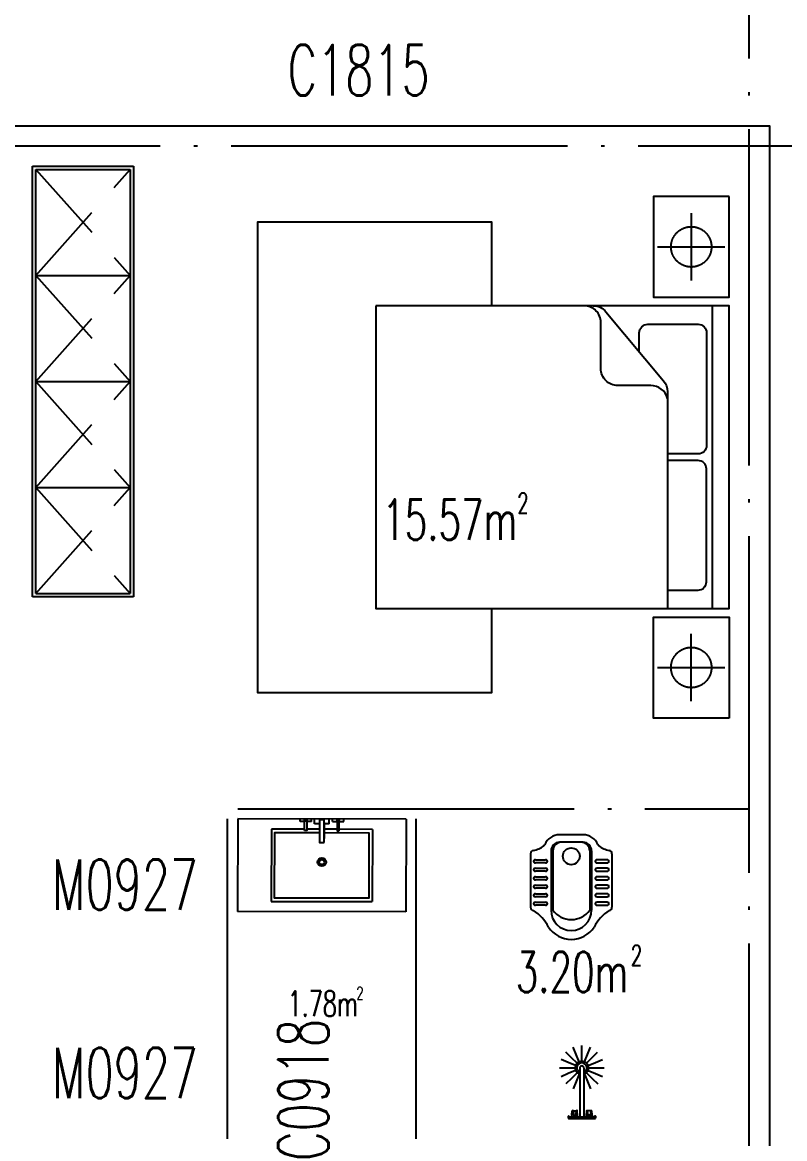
# Model space of a CAD drawing. Extents: x 68243 to 108563, y 14962 to 43474.
# Drawn here: x 93334 to 97864, y 30205 to 36839 of the extents above; entities that cross this region are included whole.
import ezdxf
from ezdxf.enums import TextEntityAlignment as Align

# ---------------------------------------------------------------- set-up
doc = ezdxf.new("R2010")
doc.units = 0
doc.header["$LTSCALE"] = 1000
doc.header["$MEASUREMENT"] = 0
doc.linetypes.add('DASH', pattern=[0.35, 0.25, -0.1])
doc.linetypes.add('DOTE', pattern=[2.42, 2, -0.2, 0.02, -0.2])
for name, color, linetype in [('A-DOTE', 1, 'Continuous'), ('A-WINDOW-TEXT', 7, 'Continuous'), ('A-房间名称', 7, 'Continuous'), ('A-立面看线', 7, 'Continuous')]:
    doc.layers.add(name, color=color, linetype=linetype)
doc.styles.add('_TCH_WINDOW', font='SIMPLEX', dxfattribs={"height": 3.5, "bigfont": 'GBCBIG'})

# ---------------------------------------------------------------- blocks, each defined once
blk = doc.blocks.new('*U16')
at = {"color": 0, "linetype": 'DASH', "ltscale": 333}
for p, q in [((-1250, -425.1), (-1250, -24.9)), ((1250, -425.1), (1250, -24.9)), ((-1450.1, -225), (-1049.9, -225)), ((1450.1, -225), (1049.9, -225))]:
    blk.add_line(p, q, dxfattribs=at)
at = {"color": 0}
blk.add_line((-900, -100), (900, -100), dxfattribs=at)
for points in [[(-900, -2100), (900, -2100), (900, 0), (-900, 0)], [(1550, 0), (1550, -450), (950, -450), (950, 0)], [(-1550, 0), (-1550, -450), (-950, -450), (-950, 0)]]:
    blk.add_lwpolyline(points, close=True, dxfattribs=at)
for points in [[(-627.1, -534), (-739.9, -534, -0.414214), (-789.9, -484), (-789.9, -184, -0.414214), (-739.9, -134), (-69.9, -134, -0.414214), (-19.9, -184), (-19.9, -366)], [(789.9, -366), (789.9, -185, 0.414214), (739.9, -135), (69.8, -135, 0.414214), (19.8, -185), (19.8, -366)], [(-900, -808.7, -0.222259), (-864.1, -732), (-453.8, -389.2, -0.175773), (-389.7, -366), (900, -366)], [(-349.7, -366, 0.337868), (-426, -466), (-426, -662, -0.414214), (-526, -762), (-800, -762, 0.414214), (-900, -862)]]:
    blk.add_lwpolyline(points, format="xyb", dxfattribs=at)
blk.add_lwpolyline([(900, -1412.6), (1400.4, -1412.6), (1400.4, -2800), (-1399.6, -2800), (-1399.6, -1412.6), (-900, -1412.6)], dxfattribs=at)
at = {"color": 0, "linetype": 'DASH', "ltscale": 333}
for centre in [(-1250, -225), (1250, -225)]:
    blk.add_circle(centre, 120, dxfattribs=at)
blk = doc.blocks.new('*U58')
at = {"color": 0}
for p, q in [((2560, 0), (0, 0)), ((0, 0), (0, -600)), ((2560, -600), (2560, 0)), ((0, -600), (2560, -600))]:
    blk.add_line(p, q, dxfattribs=at)
at = {"color": 0, "linetype": 'Continuous'}
for p, q in [((2540, -20), (20, -20)), ((20, -20), (20, -580)), ((650, -20), (650, -580)), ((1280, -20), (1280, -580)), ((1910, -20), (1910, -580)), ((2540, -20), (2540, -580)), ((20, -580), (2540, -580))]:
    blk.add_line(p, q, dxfattribs=at)
at = {"color": 0, "linetype": 'DASH', "ltscale": 2}
for p, q in [((650, -20), (20, -580)), ((20, -20), (650, -580)), ((650, -20), (1280, -580)), ((1280, -20), (650, -580)), ((1910, -20), (1280, -580)), ((1280, -20), (1910, -580)), ((1910, -20), (2540, -580)), ((2540, -20), (1910, -580))]:
    blk.add_line(p, q, dxfattribs=at)
at = {"color": 0, "linetype": 'DASH', "ltscale": 90}
blk.add_line((2540, -20), (2540, -580), dxfattribs=at)
blk = doc.blocks.new('*U67')
at = {"color": 0, "linetype": 'Continuous'}
for p, q in [((500, 0), (-500, 0)), ((-500, 0), (-500, -550)), ((500, 0), (500, -550)), ((500, -550), (-500, -550))]:
    blk.add_line(p, q, dxfattribs=at)
at = {"color": 0}
for p, q in [((-300, -60.8), (-300, -490)), ((-102.3, -60.8), (-300, -60.8)), ((-129.6, -14.5), (-129.6, 0)), ((-102.3, -14.5), (-129.6, -14.5)), ((-62.6, -14.5), (-90, -14.5)), ((-14.2, -60.8), (-90, -60.8)), ((-62.6, -14.5), (-62.6, 0)), ((-44.6, -29.1), (-44.6, 0)), ((-14.2, -29.1), (-44.6, -29.1)), ((13.8, -21.3), (13.8, -116.4)), ((44.1, -29.1), (13.8, -29.1)), ((90, -60.8), (13.8, -60.8)), ((44.1, -29.1), (44.1, 0)), ((62.6, -14.5), (62.6, 0)), ((62.6, -14.5), (90, -14.5)), ((102.3, -14.5), (129.6, -14.5)), ((300, -60.8), (102.3, -60.8)), ((129.6, -14.5), (129.6, 0)), ((300, -60.8), (300, -490)), ((-300, -490), (300, -490))]:
    blk.add_line(p, q, dxfattribs=at)
for points in [[(-102.3, -68.9), (-102.3, 0), (-90, 0), (-90, -68.9)], [(13.8, -139.5), (13.8, -4.6), (-14.2, -4.6), (-14.2, -139.5)], [(102.3, -68.9), (102.3, 0), (90, 0), (90, -68.9)]]:
    blk.add_lwpolyline(points, close=True, dxfattribs=at)
at = {"color": 0, "linetype": 'Continuous'}
blk.add_lwpolyline([(13.8, -80.8), (280, -80.8), (280, -470), (-280, -470), (-280, -80.8), (-14.2, -80.8)], dxfattribs=at)
at = {"color": 0}
for centre in [(-96.1, -6.2), (96.1, -6.2)]:
    blk.add_circle(centre, 6.17, dxfattribs=at)
at = {"color": 0, "linetype": 'Continuous'}
for radius in [25, 15]:
    blk.add_circle((0, -255.8), radius, dxfattribs=at)
blk = doc.blocks.new('*U56')
at = {"color": 0}
for p, q in [((-59.7, -21.3), (-57.9, -45.3)), ((-57.9, -45.3), (-56.1, -45.5)), ((-56.1, -12.8), (-56.1, -7.2)), ((-51.9, -45.5), (-33.5, -45.5)), ((-31.7, -12.8), (-31.7, -7.2)), ((-11.1, -300), (-11.1, -7.2)), ((12.9, -299.9), (12.9, -7.1)), ((31.7, -12.8), (31.7, -7.2)), ((51.9, -45.5), (33.5, -45.5)), ((56.1, -12.8), (56.1, -7.2)), ((57.9, -45.3), (56.1, -45.5)), ((59.7, -21.3), (57.9, -45.3))]:
    blk.add_line(p, q, dxfattribs=at)
at = {"color": 0, "linetype": 'DASH', "ltscale": 60}
for p, q in [((-32.7, -219.6), (-50.6, -176.8)), ((34, -219.4), (51.6, -176.5)), ((-79.7, -266.9), (-122.6, -249.2)), ((-60.9, -238.6), (-93.8, -205.8)), ((-27.5, -271.8), (-60.9, -238.6)), ((-14.5, -263.1), (-32.7, -219.6)), ((16.1, -263), (34, -219.4)), ((29.1, -271.6), (62.3, -238.2)), ((62.3, -238.2), (95, -205.3)), ((81.2, -266.4), (124.1, -248.5)), ((-86.2, -300.2), (-132.6, -300.4)), ((-39.1, -300.1), (-86.2, -300.2)), ((-36.1, -284.8), (-79.7, -266.9)), ((-36, -315.4), (-79.5, -333.5)), ((-27.3, -328.3), (-60.5, -361.7)), ((29.3, -328.2), (62.6, -361.4)), ((37.8, -284.5), (81.2, -266.4)), ((37.9, -315.2), (81.4, -333.1)), ((40.9, -299.8), (88, -299.7)), ((88, -299.7), (134.4, -299.6)), ((-79.5, -333.5), (-122.3, -351.4)), ((-60.5, -361.7), (-93.2, -394.6)), ((-32.2, -380.5), (-49.8, -423.5)), ((-14.3, -337), (-32.2, -380.5)), ((1, -340), (1.1, -387)), ((1.1, -387), (1.3, -433.5)), ((16.3, -336.9), (34.4, -380.3)), ((34.4, -380.3), (52.3, -423.2)), ((62.6, -361.4), (95.6, -394.1)), ((81.4, -333.1), (124.4, -350.7))]:
    blk.add_line(p, q, dxfattribs=at)
at = {"color": 0}
blk.add_lwpolyline([(-79.5, 0), (-79.5, -5, 2.688214), (-74.5, -7.2), (74.5, -7.2, 2.688214), (79.5, -5), (79.5, 0)], format="xyb", close=True, dxfattribs=at)
for points in [[(-60.8, -20.4), (-61.4, -12.8), (-26.4, -12.8), (-29.4, -47.8), (-33.3, -47.8)], [(-52.1, -47.8), (-55.9, -47.8)], [(60.8, -20.4), (61.4, -12.8), (26.4, -12.8), (29.4, -47.8), (33.3, -47.8)], [(52.1, -47.8), (55.9, -47.8)]]:
    blk.add_lwpolyline(points, dxfattribs=at)
for points in [[(-60.8, -20.4, -0.246515), (-57.5, -26.6), (-55.9, -47.8)], [(-52.1, -47.8), (-50, -26.6, -1), (-34.9, -26.6), (-33.3, -47.8)], [(52.1, -47.8), (50, -26.6, 1), (34.9, -26.6), (33.3, -47.8)], [(60.8, -20.4, 0.246515), (57.5, -26.6), (55.9, -47.8)]]:
    blk.add_lwpolyline(points, format="xyb", dxfattribs=at)
for radius, start, end in [(40, 107.62669, 72.71149), (30, 113.74727, 66.59091), (12, 180.16909, 0.16909)]:
    blk.add_arc((0.9, -300), radius, start, end, dxfattribs=at)
blk = doc.blocks.new('*U54')
at = {"color": 0}
for p, q in [((70, 0), (-70, 0)), ((70, -44.8), (-70, -44.8)), ((-241.6, -113.2), (-241.6, -430.8)), ((-120.4, -95.3), (-120.4, -448.7)), ((120.4, -95.3), (120.4, -448.7)), ((241.6, -113.2), (241.6, -430.8))]:
    blk.add_line(p, q, dxfattribs=at)
at = {"color": 0, "ltscale": 200}
for p, q in [((-109.7, -95.3), (-109.7, -448.7)), ((109.7, -95.3), (109.7, -448.7)), ((-212.4, -149.1), (-152.9, -149.1)), ((-152.9, -166.1), (-212.4, -166.1)), ((212.4, -149.1), (152.9, -149.1)), ((152.9, -166.1), (212.4, -166.1)), ((-212.4, -199.6), (-152.9, -199.6)), ((-152.9, -216.6), (-212.4, -216.6)), ((-212.4, -250.1), (-152.9, -250.1)), ((212.4, -199.6), (152.9, -199.6)), ((152.9, -216.6), (212.4, -216.6)), ((212.4, -250.1), (152.9, -250.1)), ((-152.9, -267.1), (-212.4, -267.1)), ((-212.4, -300.6), (-152.9, -300.6)), ((-152.9, -317.6), (-212.4, -317.6)), ((152.9, -267.1), (212.4, -267.1)), ((212.4, -300.6), (152.9, -300.6)), ((152.9, -317.6), (212.4, -317.6)), ((-212.4, -351.1), (-152.9, -351.1)), ((-152.9, -368.1), (-212.4, -368.1)), ((212.4, -351.1), (152.9, -351.1)), ((152.9, -368.1), (212.4, -368.1)), ((-212.4, -401.6), (-152.9, -401.6)), ((-152.9, -418.6), (-212.4, -418.6)), ((212.4, -401.6), (152.9, -401.6)), ((152.9, -418.6), (212.4, -418.6))]:
    blk.add_line(p, q, dxfattribs=at)
blk.add_circle((0, -127.9), 50, dxfattribs=at)
at = {"color": 0}
for centre, radius, start, end in [((-70, -95.3), 95.3, 90, 156.93132), ((70, -95.3), 95.3, 23.06868, 90), ((-249.4, 43.3), 138.8, 280.13702, 308.10813), ((-176.2, -50), 20.2, 308.10813, 336.93132), ((-70, -95.3), 50.5, 90, 180), ((70, -95.3), 50.5, 0, 90), ((176.2, -50), 20.2, 203.06868, 231.89187), ((249.4, 43.3), 138.8, 231.89187, 259.86298), ((-221.4, -113.2), 20.2, 100.13702, 180), ((221.4, -113.2), 20.2, 0, 79.86298), ((-221.4, -430.8), 20.2, 180, 259.86298), ((-354.5, -656), 242.8, 26.10254, 57.75274), ((0, -448.7), 120.4, 180, 0), ((354.5, -656), 242.8, 122.24726, 153.89746), ((221.4, -430.8), 20.2, 280.13702, 0), ((2.9, -451.6), 170.1, 214.99276, 269.02535), ((-2.9, -451.6), 170.1, 270.97465, 325.00724)]:
    blk.add_arc(centre, radius, start, end, dxfattribs=at)
at = {"color": 0, "ltscale": 200}
for centre, radius, start, end in [((-59.2, -95.3), 50.5, 90, 180), ((59.2, -95.3), 50.5, 0, 90), ((-214.9, -157.6), 8.86, 73.73922, 286.26078), ((-150.5, -157.6), 8.86, 253.73922, 106.26078), ((150.5, -157.6), 8.86, 73.73922, 286.26078), ((214.9, -157.6), 8.86, 253.73922, 106.26078), ((-214.9, -208.1), 8.86, 73.73922, 286.26078), ((-214.9, -258.6), 8.86, 73.73922, 286.26078), ((-150.5, -208.1), 8.86, 253.73922, 106.26078), ((-150.5, -258.6), 8.86, 253.73922, 106.26078), ((150.5, -208.1), 8.86, 73.73922, 286.26078), ((150.5, -258.6), 8.86, 73.73922, 286.26078), ((214.9, -208.1), 8.86, 253.73922, 106.26078), ((214.9, -258.6), 8.86, 253.73922, 106.26078), ((-214.9, -309.1), 8.86, 73.73922, 286.26078), ((-150.5, -309.1), 8.86, 253.73922, 106.26078), ((150.5, -309.1), 8.86, 73.73922, 286.26078), ((214.9, -309.1), 8.86, 253.73922, 106.26078), ((-214.9, -359.6), 8.86, 73.73922, 286.26078), ((-150.5, -359.6), 8.86, 253.73922, 106.26078), ((150.5, -359.6), 8.86, 73.73922, 286.26078), ((214.9, -359.6), 8.86, 253.73922, 106.26078), ((-214.9, -410.1), 8.86, 73.73922, 286.26078), ((-150.5, -410.1), 8.86, 253.73922, 106.26078), ((0, -367), 136.8, 216.67921, 323.32079), ((150.5, -410.1), 8.86, 73.73922, 286.26078), ((214.9, -410.1), 8.86, 253.73922, 106.26078)]:
    blk.add_arc(centre, radius, start, end, dxfattribs=at)

msp = doc.modelspace()

# ---------------------------------------------------------------- linework, layer by layer
at = {"layer": 'A-DOTE', "linetype": 'DOTE'}
for p, q in [((97653.7, 24525.2), (97653.7, 37225.2)), ((84893.7, 36105.2), (98773.7, 36105.2)), ((94613.7, 32165.2), (97653.7, 32165.2)), ((94553.7, 30205.2), (94553.7, 32105.2)), ((95673.7, 30205.2), (95673.7, 32105.2))]:
    msp.add_line(p, q, dxfattribs=at)
at = {"layer": 'A-立面看线'}
msp.add_lwpolyline([(84773.7, 36225.2), (97773.7, 36225.2), (97773.7, 25525.2), (93573.7, 25525.2), (93573.7, 23545.2), (88970.9, 23545.2), (88976.5, 25525.2), (84773.7, 25525.2), (84773.7, 36225.2)], dxfattribs=at)

# ---------------------------------------------------------------- block references
at = {"layer": 'A-立面看线', "xscale": -1, "rotation": 89.99999999976315}
msp.add_blockref('*U58', (93393.7, 35985.2), dxfattribs=at)
at = {"layer": 'A-立面看线'}
for name, p, rotation in [('*U16', (97533.7, 34255.2), 270.0000000098703), ('*U67', (95113.7, 32104.6), 359.932290353974), ('*U56', (96659.2, 30325.2), 180)]:
    msp.add_blockref(name, p, dxfattribs=dict(at, rotation=rotation))
msp.add_blockref('*U54', (96595.8, 32011.4), dxfattribs=at)

# ---------------------------------------------------------------- texts
at = {"layer": 'A-WINDOW-TEXT', "style": '_TCH_WINDOW', "width": 0.65}
for s, p in [('C1815', (95331.7, 36555.2)), ('M0927', (93943.7, 31715.2)), ('M0927', (93943.7, 30595.2))]:
    msp.add_text(s, height=300, dxfattribs=at).set_placement(p, align=Align.MIDDLE_CENTER)
msp.add_text('C0918', height=300, rotation=90, dxfattribs=at).set_placement((95003.7, 30495.2), align=Align.MIDDLE_CENTER)
at = {"layer": 'A-房间名称', "color": 7, "style": '_TCH_WINDOW', "width": 0.65}
for s, height, p in [('2', 120, (96275.1, 33922.8)), ('15.57m', 240, (95472.9, 33763.9)), ('3.20m', 240, (96266, 31075.8)), ('2', 120, (96949.4, 31234.7)), ('1.78m', 150, (94910.3, 30932.9)), ('2', 75, (95318.9, 31032.2))]:
    msp.add_text(s, height=height, dxfattribs=at).set_placement(p)

doc.saveas('drawing.dxf')
